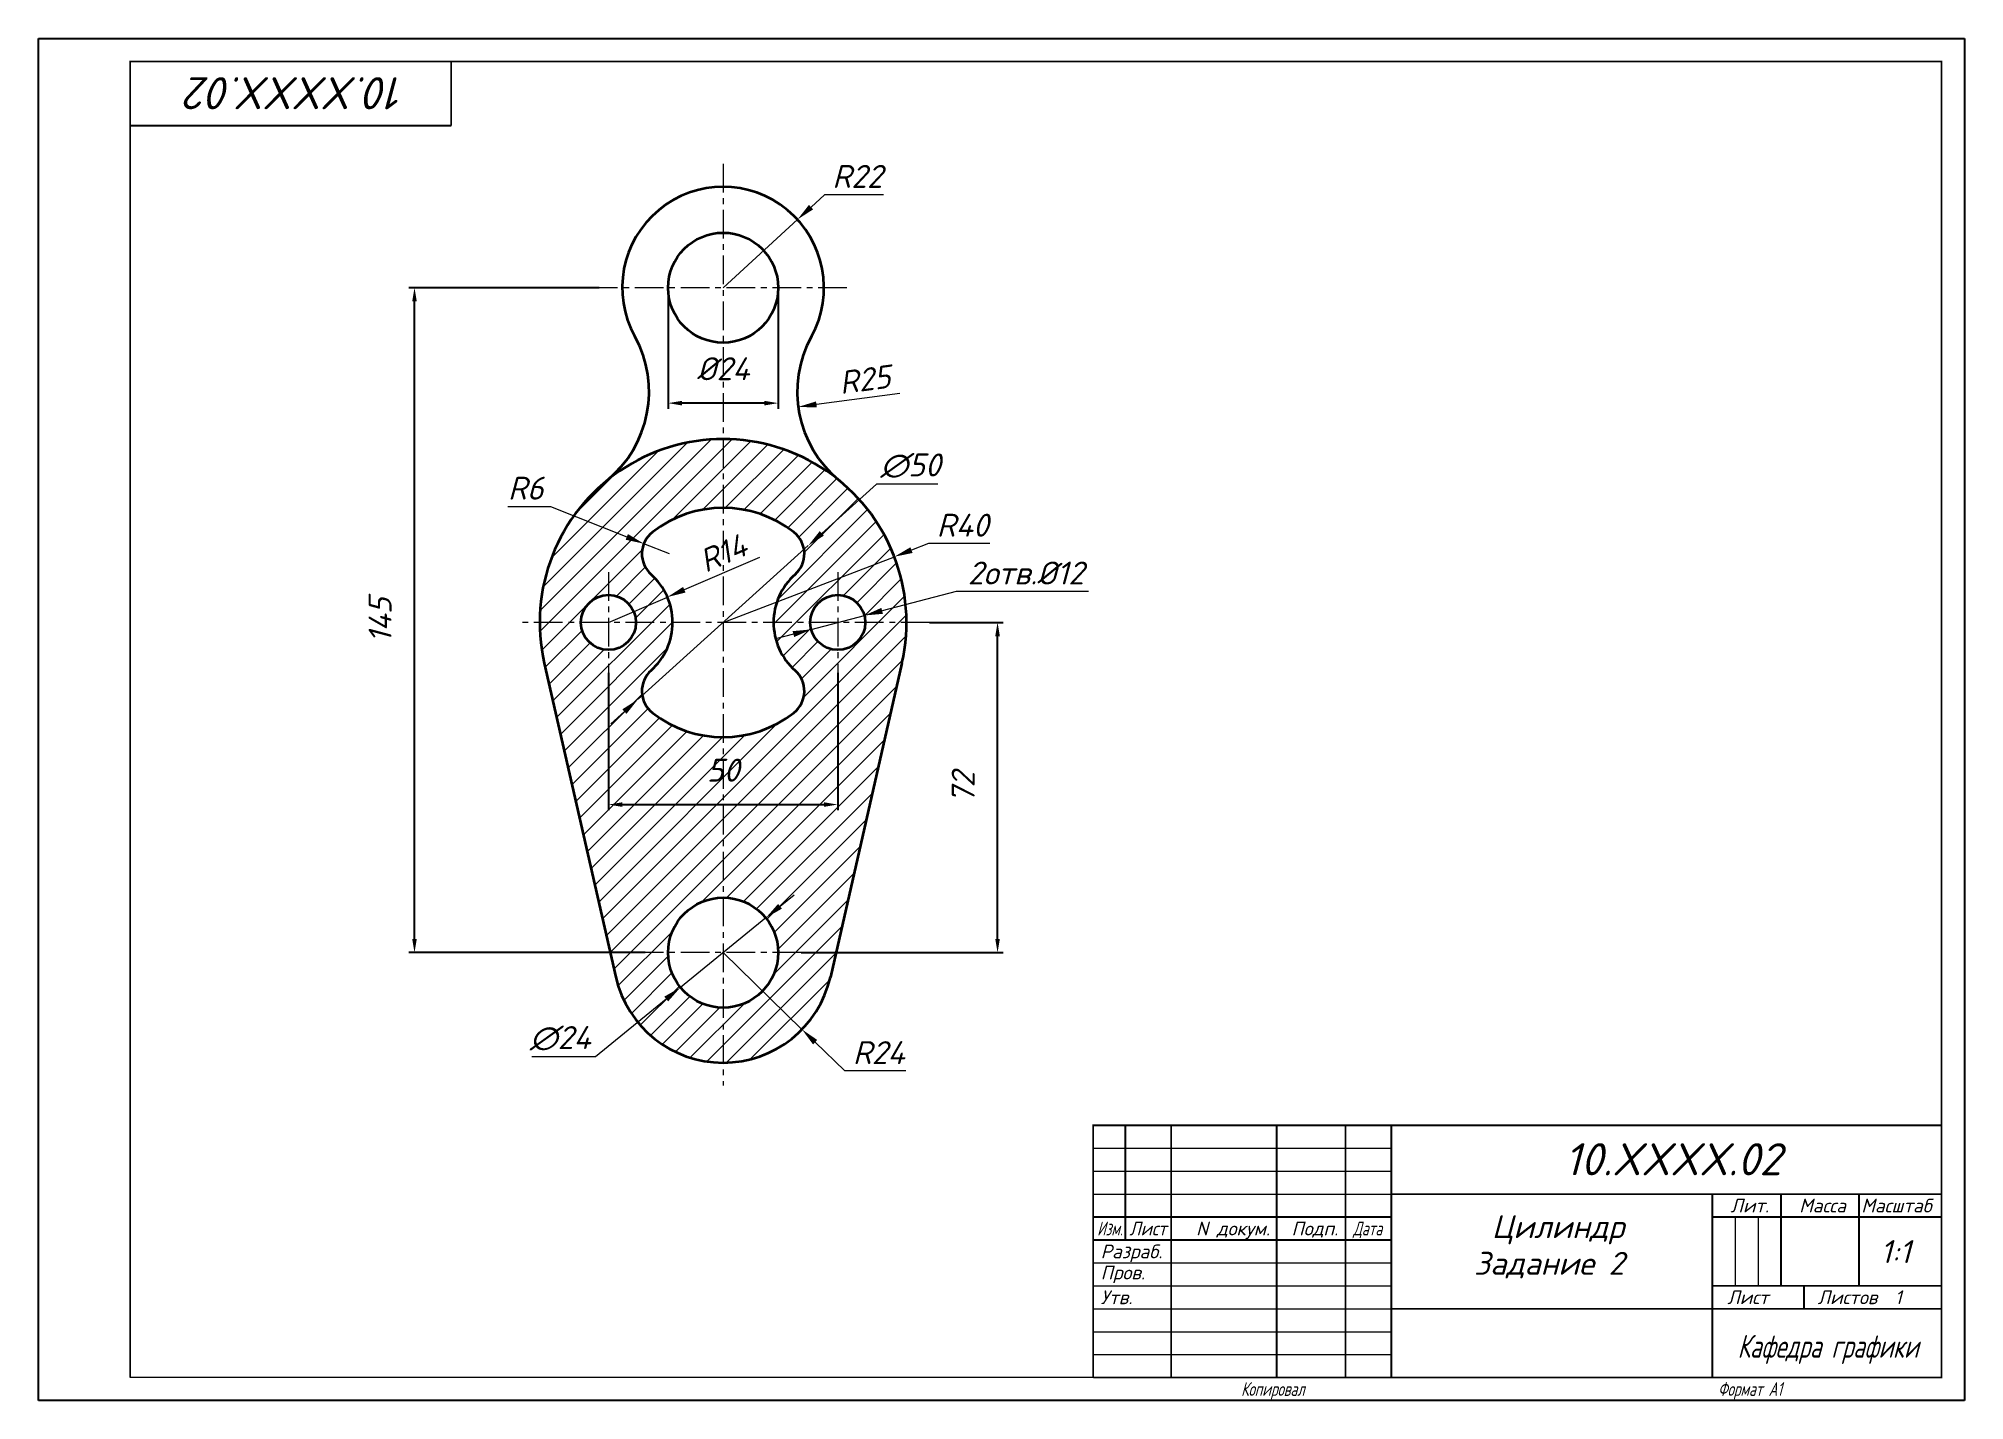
# Model space of a CAD drawing. Header units: millimetres. Extents: x 0 to 420, y 0 to 297.
import ezdxf
from ezdxf.enums import TextEntityAlignment as Align

# ---------------------------------------------------------------- set-up
doc = ezdxf.new("R2010")
doc.units = ezdxf.units.MM
doc.linetypes.add('CENTER', pattern=[2, 1.25, -0.25, 0.25, -0.25])
doc.layers.get('0').update_dxf_attribs({"lineweight": 15})
for name, color, linetype, lineweight in [('Осевая', 7, 'CENTER', 15), ('ОСН', 7, 'Continuous', 35), ('Размер', 7, 'Continuous', 18)]:
    doc.layers.add(name, color=color, linetype=linetype, lineweight=lineweight)
doc.styles.add('ESKD', font='isocpeur.ttf', dxfattribs={"oblique": 15})
doc.styles.get("Standard").update_dxf_attribs({"font": 'isocpeur.ttf', "oblique": 15})
doc.dimstyles.new('ESKD', dxfattribs={"dimtxt": 5, "dimasz": 4, "dimexe": 1.25, "dimexo": 0, "dimgap": 1.5, "dimtad": 3, "dimdec": 0, "dimdsep": 46, "dimtxsty": 'ESKD', "dimcen": 1.5, "dimdle": 1.25, "dimclrd": 256, "dimclre": 256, "dimclrt": 256, "dimazin": 2, "dimtfac": 0.766667, "dimtdec": 0, "dimtmove": 0, "dimatfit": 3, "dimtvp": 1.5, "dimtolj": 1, "dimtzin": 0, "dimlwd": -1, "dimlwe": -1, "dimarcsym": 0})
doc.dimstyles.new('ISO-25', dxfattribs={"dimtxt": 5, "dimasz": 3, "dimexe": 1.25, "dimexo": 0, "dimgap": 1.5, "dimtad": 0, "dimdec": 0, "dimzin": 0, "dimdsep": 46, "dimtxsty": 'ESKD', "dimcen": -3, "dimdle": 1.25, "dimadec": 0, "dimazin": 0, "dimtfac": 0.766667, "dimtdec": 0, "dimtofl": 0, "dimtmove": 2, "dimatfit": 3, "dimtvp": 1.5, "dimtolj": 1, "dimtzin": 0, "dimarcsym": 0})

# ---------------------------------------------------------------- blocks, each defined once
blk = doc.blocks.new('*D1')
at = {"layer": 'DEFPOINTS', "color": 0, "ltscale": 5, "transparency": 16777216}
for p in [(194.29, 169.66), (209.14, 169.66), (166.29, 97.66)]:
    blk.add_point(p, dxfattribs=at)
at = {"layer": 'Размер', "color": 0, "lineweight": -2, "ltscale": 5, "transparency": 16777216}
for p, q in [((194.29, 169.66), (210.39, 169.66)), ((209.14, 100.66), (209.14, 166.66)), ((166.29, 97.66), (210.39, 97.66))]:
    blk.add_line(p, q, dxfattribs=at)
at = {"layer": 'Размер', "color": 0, "ltscale": 5, "transparency": 16777216}
for points in [[(208.64, 166.66), (209.64, 166.66), (209.14, 169.66)], [(208.64, 100.66), (209.64, 100.66), (209.14, 97.66)]]:
    blk.add_solid(points, dxfattribs=at)
at = {"layer": 'Размер', "color": 0, "ltscale": 5, "transparency": 16777216, "insert": (201.64, 133.66), "char_height": 5, "attachment_point": 5, "rotation": 90, "style": 'ESKD'}
blk.add_mtext('\\A1;72', dxfattribs=at)
blk = doc.blocks.new('*D2')
at = {"layer": 'DEFPOINTS', "color": 0, "ltscale": 5, "transparency": 16777216}
for p in [(81.99, 242.66), (122.29, 242.66), (132.29, 97.66)]:
    blk.add_point(p, dxfattribs=at)
at = {"layer": 'Размер', "color": 0, "lineweight": -2, "ltscale": 5, "transparency": 16777216}
for p, q in [((122.29, 242.66), (80.74, 242.66)), ((81.99, 100.66), (81.99, 239.66)), ((132.29, 97.66), (80.74, 97.66))]:
    blk.add_line(p, q, dxfattribs=at)
at = {"layer": 'Размер', "color": 0, "ltscale": 5, "transparency": 16777216}
for points in [[(81.49, 239.66), (82.49, 239.66), (81.99, 242.66)], [(81.49, 100.66), (82.49, 100.66), (81.99, 97.66)]]:
    blk.add_solid(points, dxfattribs=at)
at = {"layer": 'Размер', "color": 0, "ltscale": 5, "transparency": 16777216, "insert": (74.49, 170.16), "char_height": 5, "attachment_point": 5, "rotation": 90, "style": 'ESKD'}
blk.add_mtext('\\A1;145', dxfattribs=at)
blk = doc.blocks.new('*D3')
at = {"layer": 'DEFPOINTS', "color": 0, "ltscale": 5, "transparency": 16777216}
for p in [(124.29, 158.66), (174.29, 158.66), (174.29, 129.95)]:
    blk.add_point(p, dxfattribs=at)
at = {"layer": 'Размер', "color": 0, "lineweight": -2, "ltscale": 5, "transparency": 16777216}
for p, q in [((124.29, 158.66), (124.29, 128.7)), ((174.29, 158.66), (174.29, 128.7)), ((127.29, 129.95), (171.29, 129.95))]:
    blk.add_line(p, q, dxfattribs=at)
at = {"layer": 'Размер', "color": 0, "ltscale": 5, "transparency": 16777216}
for points in [[(127.29, 130.45), (127.29, 129.45), (124.29, 129.95)], [(171.29, 130.45), (171.29, 129.45), (174.29, 129.95)]]:
    blk.add_solid(points, dxfattribs=at)
at = {"layer": 'Размер', "color": 0, "ltscale": 5, "transparency": 16777216, "insert": (149.29, 137.45), "char_height": 5, "attachment_point": 5, "style": 'ESKD'}
blk.add_mtext('\\A1;50', dxfattribs=at)
blk = doc.blocks.new('*D4')
at = {"layer": 'DEFPOINTS', "color": 0, "ltscale": 5, "transparency": 16777216}
for p in [(137.29, 242.66), (161.29, 242.66), (137.29, 217.49)]:
    blk.add_point(p, dxfattribs=at)
at = {"layer": 'Размер', "color": 0, "lineweight": -2, "ltscale": 5, "transparency": 16777216}
for p, q in [((137.29, 242.66), (137.29, 216.24)), ((161.29, 242.66), (161.29, 216.24)), ((158.29, 217.49), (140.29, 217.49))]:
    blk.add_line(p, q, dxfattribs=at)
at = {"layer": 'Размер', "color": 0, "ltscale": 5, "transparency": 16777216}
for points in [[(140.29, 217.99), (140.29, 216.99), (137.29, 217.49)], [(158.29, 217.99), (158.29, 216.99), (161.29, 217.49)]]:
    blk.add_solid(points, dxfattribs=at)
at = {"layer": 'Размер', "color": 0, "ltscale": 5, "transparency": 16777216, "insert": (149.29, 224.99), "char_height": 5, "attachment_point": 5, "style": 'ESKD'}
blk.add_mtext('\\A1;%%c24', dxfattribs=at)
blk = doc.blocks.new('*D5')
at = {"layer": 'DEFPOINTS', "color": 0, "ltscale": 5, "transparency": 16777216}
for p in [(149.29, 97.66), (166.49, 80.92)]:
    blk.add_point(p, dxfattribs=at)
at = {"layer": 'Размер', "ltscale": 5, "transparency": 16777216}
for p, q in [((149.29, 97.66), (166.49, 80.92)), ((175.81, 71.86), (169.36, 78.13)), ((189.15, 71.86), (175.81, 71.86))]:
    blk.add_line(p, q, dxfattribs=at)
blk.add_solid([(169.83, 78.61), (168.9, 77.65), (166.49, 80.92)], dxfattribs=at)
at = {"layer": 'Размер', "ltscale": 5, "transparency": 16777216, "insert": (183.23, 75.86), "char_height": 5, "attachment_point": 5, "style": 'ESKD'}
blk.add_mtext('\\A1;R24', dxfattribs=at)
blk = doc.blocks.new('*D6')
at = {"layer": 'DEFPOINTS', "color": 0, "ltscale": 5, "transparency": 16777216}
for p in [(158.6, 105.24), (139.99, 90.08)]:
    blk.add_point(p, dxfattribs=at)
at = {"layer": 'Размер', "ltscale": 5, "transparency": 16777216}
for p, q in [((161.7, 107.77), (164.8, 110.29)), ((158.6, 105.24), (139.99, 90.08)), ((121.45, 74.98), (136.89, 87.56)), ((107.61, 74.98), (121.45, 74.98))]:
    blk.add_line(p, q, dxfattribs=at)
for points in [[(161.28, 108.28), (162.12, 107.25), (158.6, 105.24)], [(136.47, 88.07), (137.31, 87.04), (139.99, 90.08)]]:
    blk.add_solid(points, dxfattribs=at)
at = {"layer": 'Размер', "ltscale": 5, "transparency": 16777216, "insert": (113.78, 78.98), "char_height": 5, "attachment_point": 5, "style": 'ESKD'}
blk.add_mtext('\\A1;∅24', dxfattribs=at)
blk = doc.blocks.new('*D7')
at = {"layer": 'DEFPOINTS', "color": 0, "ltscale": 5, "transparency": 16777216}
for p in [(168.49, 168.14), (180.1, 171.18)]:
    blk.add_point(p, dxfattribs=at)
at = {"layer": 'Размер', "ltscale": 5, "transparency": 16777216}
for p, q in [((200.15, 176.44), (183.97, 172.2)), ((228.98, 176.44), (200.15, 176.44)), ((168.49, 168.14), (180.1, 171.18)), ((164.62, 167.12), (160.75, 166.11))]:
    blk.add_line(p, q, dxfattribs=at)
for points in [[(183.8, 172.84), (184.14, 171.55), (180.1, 171.18)], [(164.45, 167.77), (164.79, 166.48), (168.49, 168.14)]]:
    blk.add_solid(points, dxfattribs=at)
at = {"layer": 'Размер', "ltscale": 5, "transparency": 16777216, "insert": (215.32, 180.44), "char_height": 5, "attachment_point": 5, "style": 'ESKD'}
blk.add_mtext('\\A1;2отв.%%c12', dxfattribs=at)
blk = doc.blocks.new('*D8')
at = {"layer": 'DEFPOINTS', "color": 0, "ltscale": 5, "transparency": 16777216}
for p in [(186.64, 184), (149.29, 169.66)]:
    blk.add_point(p, dxfattribs=at)
at = {"layer": 'Размер', "ltscale": 5, "transparency": 16777216}
for p, q in [((194.1, 186.87), (190.37, 185.43)), ((207.44, 186.87), (194.1, 186.87)), ((149.29, 169.66), (186.64, 184))]:
    blk.add_line(p, q, dxfattribs=at)
blk.add_solid([(190.13, 186.06), (190.61, 184.81), (186.64, 184)], dxfattribs=at)
at = {"layer": 'Размер', "ltscale": 5, "transparency": 16777216, "insert": (201.52, 190.87), "char_height": 5, "attachment_point": 5, "style": 'ESKD'}
blk.add_mtext('\\A1;R40', dxfattribs=at)
blk = doc.blocks.new('*D9')
at = {"layer": 'DEFPOINTS', "color": 0, "ltscale": 5, "transparency": 16777216}
for p in [(167.85, 186.41), (130.74, 152.91)]:
    blk.add_point(p, dxfattribs=at)
at = {"layer": 'Размер', "ltscale": 5, "transparency": 16777216}
for p, q in [((182.74, 199.85), (170.82, 189.09)), ((196.08, 199.85), (182.74, 199.85)), ((130.74, 152.91), (167.85, 186.41)), ((127.77, 150.23), (124.8, 147.55))]:
    blk.add_line(p, q, dxfattribs=at)
for points in [[(170.37, 189.59), (171.27, 188.6), (167.85, 186.41)], [(127.32, 150.72), (128.21, 149.73), (130.74, 152.91)]]:
    blk.add_solid(points, dxfattribs=at)
at = {"layer": 'Размер', "ltscale": 5, "transparency": 16777216, "insert": (190.16, 203.85), "char_height": 5, "attachment_point": 5, "style": 'ESKD'}
blk.add_mtext('\\A1;∅50', dxfattribs=at)
blk = doc.blocks.new('*D10')
at = {"layer": 'DEFPOINTS', "color": 0, "ltscale": 5, "transparency": 16777216}
for p in [(137.15, 175.21), (124.29, 169.66)]:
    blk.add_point(p, dxfattribs=at)
at = {"layer": 'Размер', "ltscale": 5, "transparency": 16777216}
for p, q in [((157.2, 183.86), (140.82, 176.79)), ((124.29, 169.66), (137.15, 175.21))]:
    blk.add_line(p, q, dxfattribs=at)
blk.add_solid([(140.56, 177.41), (141.09, 176.18), (137.15, 175.21)], dxfattribs=at)
at = {"layer": 'Размер', "ltscale": 5, "transparency": 16777216, "insert": (149.26, 184.79), "char_height": 5, "attachment_point": 5, "rotation": 23.3449, "style": 'ESKD'}
blk.add_mtext('\\A1;R14', dxfattribs=at)
blk = doc.blocks.new('*D11')
at = {"layer": 'DEFPOINTS', "color": 0, "ltscale": 5, "transparency": 16777216}
for p in [(132, 186.84), (137.57, 184.62)]:
    blk.add_point(p, dxfattribs=at)
at = {"layer": 'Размер', "ltscale": 5, "transparency": 16777216}
for p, q in [((102.33, 194.95), (111.67, 194.95)), ((111.67, 194.95), (128.29, 188.32)), ((137.57, 184.62), (132, 186.84))]:
    blk.add_line(p, q, dxfattribs=at)
blk.add_solid([(128.53, 188.94), (128.04, 187.7), (132, 186.84)], dxfattribs=at)
at = {"layer": 'Размер', "ltscale": 5, "transparency": 16777216, "insert": (106.25, 198.95), "char_height": 5, "attachment_point": 5, "style": 'ESKD'}
blk.add_mtext('\\A1;R6', dxfattribs=at)
blk = doc.blocks.new('*D12')
at = {"layer": 'DEFPOINTS', "color": 0, "ltscale": 5, "transparency": 16777216}
for p in [(190.45, 219.97), (165.67, 216.67)]:
    blk.add_point(p, dxfattribs=at)
at = {"layer": 'Размер', "ltscale": 5, "transparency": 16777216}
blk.add_line((187.82, 219.62), (169.64, 217.2), dxfattribs=at)
blk.add_solid([(169.55, 217.86), (169.73, 216.54), (165.67, 216.67)], dxfattribs=at)
at = {"layer": 'Размер', "ltscale": 5, "transparency": 16777216, "insert": (180.18, 222.64), "char_height": 5, "attachment_point": 5, "rotation": 7.5794, "style": 'ESKD'}
blk.add_mtext('\\A1;R25', dxfattribs=at)
blk = doc.blocks.new('*D13')
at = {"layer": 'DEFPOINTS', "color": 0, "ltscale": 5, "transparency": 16777216}
for p in [(165.51, 257.53), (149.29, 242.66)]:
    blk.add_point(p, dxfattribs=at)
at = {"layer": 'Размер', "ltscale": 5, "transparency": 16777216}
for p, q in [((171.41, 262.93), (168.46, 260.23)), ((184.25, 262.93), (171.41, 262.93)), ((149.29, 242.66), (165.51, 257.53))]:
    blk.add_line(p, q, dxfattribs=at)
blk.add_solid([(168.01, 260.72), (168.91, 259.74), (165.51, 257.53)], dxfattribs=at)
at = {"layer": 'Размер', "ltscale": 5, "transparency": 16777216, "insert": (178.58, 266.93), "char_height": 5, "attachment_point": 5, "style": 'ESKD'}
blk.add_mtext('\\A1;R22', dxfattribs=at)

msp = doc.modelspace()

# ---------------------------------------------------------------- hatches: boundary and pattern name
at = {"ltscale": 5}
h = msp.add_hatch(dxfattribs=at)
h.set_pattern_fill('ANSI31', color=256, style=0)
h.paths.add_polyline_path([(133.87, 189.34, -0.167728), (149.29, 194.66), (149.29, 209.66, 0.414214), (109.29, 169.66), (118.29, 169.66, -1), (130.29, 169.66), (138.29, 169.66, 0.214356), (133.59, 180.13, -0.467947)])
h.paths.add_polyline_path([(149.29, 209.66), (149.29, 194.66, -0.167728), (164.72, 189.34, -0.467947), (165, 180.13, 0.214356), (160.29, 169.66), (168.29, 169.66, -1), (180.29, 169.66), (189.29, 169.66, 0.414214)])
h.paths.add_polyline_path([(188.29, 160.77, 0.056082), (189.29, 169.66), (180.29, 169.66, -1), (168.29, 169.66), (160.29, 169.66, 0.214356), (165, 159.19, -0.467947), (164.72, 149.98, -0.167728), (149.29, 144.66), (149.29, 109.66, -0.414214), (161.29, 97.66, -0.414214), (149.29, 85.66), (149.29, 73.66, 0.350001), (172.69, 92.33)])
h.paths.add_polyline_path([(149.29, 144.66, -0.167728), (133.87, 149.98, -0.467947), (133.59, 159.19, 0.214356), (138.29, 169.66), (130.29, 169.66, -1), (118.29, 169.66), (109.29, 169.66, 0.056082), (110.29, 160.77), (125.89, 92.33, 0.350001), (149.29, 73.66), (149.29, 85.66, -0.414214), (137.29, 97.66, -0.414214), (149.29, 109.66)])
h.paths.add_polyline_path([(144.37, 141.2), (154.21, 141.2), (154.21, 133.7), (144.37, 133.7)], flags=9)

# ---------------------------------------------------------------- linework, layer by layer
for p, q in [((230, 55), (295, 55)), ((230, 50), (295, 50)), ((230, 45), (295, 45)), ((370, 40), (370, 25)), ((370, 40), (370, 25)), ((375, 40), (375, 25)), ((375, 40), (375, 25)), ((230, 30), (295, 30)), ((230, 25), (295, 25)), ((230, 20), (295, 20)), ((230, 15), (295, 15)), ((230, 10), (295, 10)), ((230, 5), (20, 5))]:
    msp.add_line(p, q)
at = {"const_width": 0.4}
for points in [[(20, 5), (20, 292), (415, 292), (415, 5), (230, 5)], [(90, 292), (90, 278)], [(20, 278), (90, 278)], [(230, 5), (230, 60), (415, 60)], [(237, 35), (237, 60)], [(247, 5), (247, 60)], [(270, 5), (270, 60)], [(285, 60), (285, 5)], [(295, 5), (295, 60)], [(295, 45), (415, 45)], [(365, 45), (365, 5)], [(380, 45), (380, 25)], [(380, 45), (380, 25)], [(397, 45), (397, 25)], [(397, 45), (397, 25)], [(230, 40), (295, 40)], [(365, 40), (415, 40)], [(365, 40), (415, 40)], [(230, 35), (295, 35)], [(365, 25), (415, 25)], [(365, 25), (415, 25)], [(385, 25), (385, 20)], [(385, 25), (385, 20)], [(295, 20), (415, 20)]]:
    msp.add_lwpolyline(points, dxfattribs=at)
at = {"layer": 'DEFPOINTS'}
for p, q in [((0, 297), (420, 297)), ((0, 0), (0, 297)), ((420, 297), (420, 0)), ((420, 0), (0, 0))]:
    msp.add_line(p, q, dxfattribs=at)
at = {"layer": 'Осевая', "ltscale": 5}
for p, q in [((149.29, 269.66), (149.29, 68.66)), ((176.29, 242.66), (122.29, 242.66)), ((124.29, 180.66), (124.29, 158.66)), ((174.29, 180.66), (174.29, 158.66)), ((194.29, 169.66), (104.29, 169.66)), ((166.29, 97.66), (132.29, 97.66))]:
    msp.add_line(p, q, dxfattribs=at)
at = {"layer": 'ОСН', "ltscale": 5}
for p, q in [((110.29, 160.77), (125.89, 92.33)), ((188.29, 160.77), (172.69, 92.33))]:
    msp.add_line(p, q, dxfattribs=at)
for centre, radius in [((149.29, 242.66), 12), ((124.29, 169.66), 6), ((174.29, 169.66), 6), ((149.29, 97.66), 12)]:
    msp.add_circle(centre, radius, dxfattribs=at)
for centre, radius, start, end in [((149.29, 242.66), 22, 331.1313, 208.8687), ((108.14, 219.97), 25, 309.288, 28.8687), ((190.45, 219.97), 25, 151.1313, 230.712), ((149.29, 169.66), 40, 347.1604, 192.8396), ((149.29, 169.66), 25, 51.9141, 128.0859), ((137.57, 184.62), 6, 128.0859, 228.3943), ((161.01, 184.62), 6, 311.6057, 51.9141), ((124.29, 169.66), 14, 311.6057, 48.3943), ((174.29, 169.66), 14, 131.6057, 228.3943), ((137.57, 154.71), 6, 131.6057, 231.9141), ((161.01, 154.71), 6, 308.0859, 48.3943), ((149.29, 169.66), 25, 231.9141, 308.0859), ((149.29, 97.66), 24, 192.8396, 347.1604)]:
    msp.add_arc(centre, radius, start, end, dxfattribs=at)

# ---------------------------------------------------------------- texts
at = {"oblique": 15}
msp.add_text('10.XXXX.02', height=7, rotation=180, dxfattribs=at).set_placement((79.92, 288.57))
for s, height, p in [('10.XXXX.02', 7, (332.79, 49.11)), ('Лит.', 3, (368.96, 41)), ('Масса', 3, (383.96, 41)), ('Масштаб', 3, (397.5, 41)), ('N докум.', 3, (252.44, 36)), ('Подп.', 3, (273.25, 36)), ('Цилиндр', 5, (316.93, 35.41)), ('Разраб.', 3, (231.63, 31)), ('Пров.', 3, (231.63, 26.4)), ('Задание 2', 5, (313.02, 27.41)), ('Утв.', 3, (231.63, 21)), ('Лист', 3, (368.26, 21)), ('Листов  1', 3, (387.96, 21))]:
    msp.add_text(s, height=height, dxfattribs=at).set_placement(p)
for s, height, width, p in [('Изм.', 3, 0.7, (230.86, 36)), ('Лист', 3, 0.9, (237.89, 36)), ('Дата', 3, 0.7, (286.68, 36)), ('Кафедра графики', 5, 0.7, (370.52, 9.32)), ('Копировал', 3, 0.7, (262.26, 1)), ('Формат А1', 3, 0.7, (366.26, 1))]:
    msp.add_text(s, height=height, dxfattribs=dict(at, width=width)).set_placement(p)
msp.add_text('1:1', height=5, dxfattribs=at).set_placement((404.96, 29.97), align=Align.CENTER)

# ---------------------------------------------------------------- dimensions: what is measured, and where the dimension line sits
at = {"layer": 'Размер', "ltscale": 5}
for center, mpoint, picture, middle in [((149.29, 242.66), (165.51, 257.53), '*D13', (178.58, 266.93)), ((149.29, 169.66), (186.64, 184), '*D8', (201.52, 190.87)), ((149.29, 97.66), (166.49, 80.92), '*D5', (183.23, 75.86))]:
    dim = msp.add_radius_dim(center=center, mpoint=mpoint, dimstyle='ESKD', override={"dimtoh": 1}, dxfattribs=at)
    dim.commit()
    dim.dimension.update_dxf_attribs({"geometry": picture, "text_midpoint": middle})
for base, p1, p2, picture, middle in [((81.99, 242.66), (132.29, 97.66), (122.29, 242.66), '*D2', (74.49, 170.16)), ((209.14, 169.66), (166.29, 97.66), (194.29, 169.66), '*D1', (201.64, 133.66))]:
    dim = msp.add_linear_dim(base=base, p1=p1, p2=p2, angle=90, dimstyle='ISO-25', dxfattribs=at)
    dim.commit()
    dim.dimension.update_dxf_attribs({"geometry": picture, "text_midpoint": middle})
dim = msp.add_linear_dim(base=(137.29, 217.49), p1=(161.29, 242.66), p2=(137.29, 242.66), text='%%c24', dimstyle='ISO-25', dxfattribs=at)
dim.commit()
dim.dimension.update_dxf_attribs({"geometry": '*D4', "text_midpoint": (149.29, 224.99)})
dim = msp.add_radius_dim(center=(190.45, 219.97), mpoint=(165.67, 216.67), dimstyle='ESKD', dxfattribs=at)
dim.commit()
dim.dimension.update_dxf_attribs({"geometry": '*D12', "text_midpoint": (180.71, 218.67), "dimtype": 164})
for p1, p2, override, picture, middle in [((130.74, 152.91), (167.85, 186.41), {"dimtoh": 1, "dimsah": 1, "dimsd1": 0}, '*D9', (190.16, 199.85)), ((158.6, 105.24), (139.99, 90.08), {"dimtoh": 1}, '*D6', (113.78, 74.98))]:
    dim = msp.add_diameter_dim_2p(p1=p1, p2=p2, dimstyle='ESKD', override=override, dxfattribs=at)
    dim.commit()
    dim.dimension.update_dxf_attribs({"geometry": picture, "text_midpoint": middle, "dimtype": 163})
dim = msp.add_radius_dim(center=(137.57, 184.62), mpoint=(132, 186.84), dimstyle='ESKD', override={"dimtoh": 1}, dxfattribs=at)
dim.commit()
dim.dimension.update_dxf_attribs({"geometry": '*D11', "text_midpoint": (106.25, 194.95), "dimtype": 164})
dim = msp.add_radius_dim(center=(124.29, 169.66), mpoint=(137.15, 175.21), dimstyle='ESKD', dxfattribs=at)
dim.commit()
dim.dimension.update_dxf_attribs({"geometry": '*D10', "text_midpoint": (149.26, 184.79)})
dim = msp.add_diameter_dim_2p(p1=(168.49, 168.14), p2=(180.1, 171.18), text='2отв.%%c12', dimstyle='ESKD', override={"dimtoh": 1}, dxfattribs=at)
dim.commit()
dim.dimension.update_dxf_attribs({"geometry": '*D7', "text_midpoint": (200.15, 176.44), "dimtype": 163})
dim = msp.add_linear_dim(base=(174.29, 129.95), p1=(124.29, 158.66), p2=(174.29, 158.66), dimstyle='ISO-25', dxfattribs=at)
dim.commit()
dim.dimension.update_dxf_attribs({"geometry": '*D3', "text_midpoint": (149.29, 137.45)})

doc.saveas('drawing.dxf')
